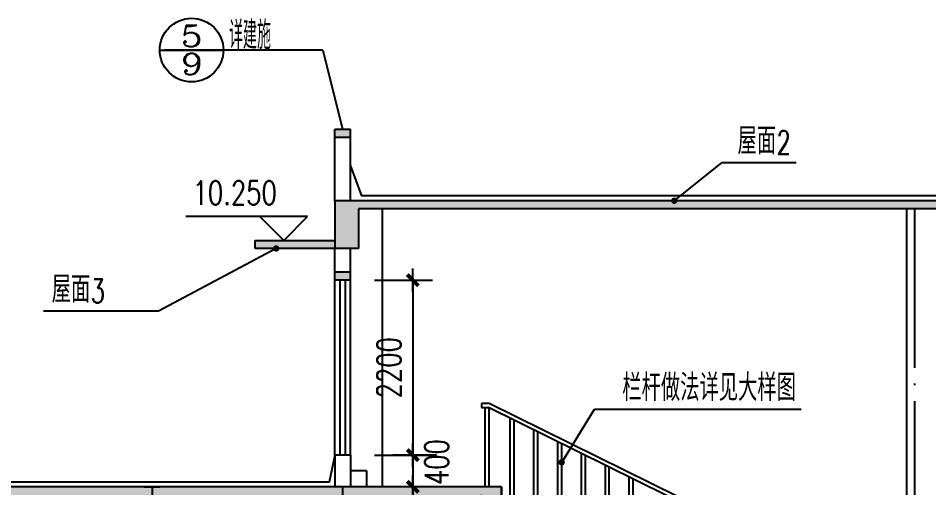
# Model space of a CAD drawing. Extents: x -105837 to 547563, y 466041 to 508041.
# Drawn here: x 287500 to 298967, y 492443 to 498351 of the extents above; entities that cross this region are included whole.
import ezdxf
from ezdxf.enums import TextEntityAlignment as Align

# ---------------------------------------------------------------- set-up
doc = ezdxf.new("R2010")
doc.units = 0
doc.header["$LTSCALE"] = 1000
doc.header["$MEASUREMENT"] = 0
doc.linetypes.add('DOTE', pattern=[2.42, 2, -0.2, 0.02, -0.2])
doc.layers.get('0').update_dxf_attribs({"linetype": 'CONTINUOUS'})
doc.layers.get('DEFPOINTS').update_dxf_attribs({"linetype": 'CONTINUOUS'})
for name, color, linetype in [('DIM_LEAD', 3, 'CONTINUOUS'), ('DOTE', 1, 'DOTE'), ('PUB_DIM', 3, 'CONTINUOUS'), ('PUB_TEXT', 7, 'CONTINUOUS'), ('S详图索引', 7, 'CONTINUOUS'), ('t-填充', 8, 'CONTINUOUS'), ('WALL', 255, 'CONTINUOUS'), ('WINDOW', 4, 'CONTINUOUS'), ('WINDOW_TEXT', 7, 'CONTINUOUS')]:
    doc.layers.add(name, color=color, linetype=linetype)
doc.styles.add('_TCH_DIM', font='SIMPLEX', dxfattribs={"bigfont": 'GBCBIG'})
doc.styles.add('COMP', font='COMPLEX', dxfattribs={"bigfont": 'hztxt'})
doc.styles.add('DIM_FONT', font='SIMPLEX.shx', dxfattribs={"width": 0.75})
doc.styles.add('SIMPLEX', font='SIMPLEX.SHX')
doc.styles.add('国标仿宋', font='SIMPLEX.shx', dxfattribs={"width": 0.75, "bigfont": 'gbhzfs.shx'})
doc.dimstyles.new('DIMN', dxfattribs={"dimtxt": 300, "dimasz": 1, "dimexe": 250, "dimexo": 300, "dimgap": 150, "dimtad": 1, "dimdec": 0, "dimzin": 0, "dimdsep": 46, "dimtxsty": 'DIM_FONT', "dimblk": '_DIMX', "dimcen": 0.09, "dimclrt": 7, "dimadec": 0, "dimazin": 0, "dimtfac": 1, "dimtdec": 0, "dimtix": 1, "dimtmove": 2, "dimatfit": 3, "dimldrblk": '_DIMX', "dimfxl": 1, "dimtolj": 1, "dimtzin": 0, "dimarcsym": 0})

# ---------------------------------------------------------------- blocks, each defined once
blk = doc.blocks.new('_INDEX')
blk.add_line((-0.5, 0), (0.5, 0))
blk.add_circle((0, 0), 0.5)
at = {"style": 'COMP'}
for tag, width, p, p2 in [('1', 2.333333, (-0.17, 0.05), (0.17, 0.05)), ('-', 1.166667, (-0.17, -0.39), (0.17, -0.39))]:
    blk.add_attdef(tag, text='', height=0.34, dxfattribs=dict(at, width=width)).set_placement(p, p2, align=Align.FIT)
blk = doc.blocks.new('_WBLK')
for p, q in [((-0.5, 0.5), (0.5, 0.5)), ((0.5, 0.1667), (-0.5, 0.1667)), ((0.5, -0.1667), (-0.5, -0.1667)), ((-0.5, -0.5), (0.5, -0.5))]:
    blk.add_line(p, q)
at = {"layer": 'WINDOW_TEXT', "style": 'SIMPLEX', "flags": 9}
blk.add_attdef('A', text='', height=1, dxfattribs=at).set_placement((0, 1.5), align=Align.MIDDLE)
blk = doc.blocks.new('_DIMX')
blk.add_line((-150, 0), (150, 0))
at = {"const_width": 50}
blk.add_lwpolyline([(-70, -70), (70, 70)], dxfattribs=at)
blk = doc.blocks.new('*D244')
at = {"layer": 'DEFPOINTS', "color": 0, "transparency": 16777216}
for p in [(291685, 495054), (291685, 492854), (292469, 492854)]:
    blk.add_point(p, dxfattribs=at)
at = {"layer": 'PUB_DIM', "color": 0, "lineweight": -2, "transparency": 16777216}
for p, q in [((291985, 495054), (292719, 495054)), ((292469, 495053), (292469, 492855)), ((291985, 492854), (292719, 492854))]:
    blk.add_line(p, q, dxfattribs=at)
for p, rotation in [((292469, 495054), 90), ((292469, 492854), 270)]:
    blk.add_blockref('_DIMX', p, dxfattribs=dict(at, rotation=rotation))
at = {"layer": 'PUB_DIM', "color": 7, "transparency": 16777216, "insert": (292169, 493954), "char_height": 300, "attachment_point": 5, "rotation": 90, "style": 'DIM_FONT'}
blk.add_mtext('\\A1;2200', dxfattribs=at)
blk = doc.blocks.new('*D245')
at = {"layer": 'DEFPOINTS', "color": 0, "transparency": 16777216}
for p in [(293069, 492854), (292469, 492454), (293069, 492454)]:
    blk.add_point(p, dxfattribs=at)
at = {"layer": 'PUB_DIM', "color": 0, "lineweight": -2, "transparency": 16777216}
for p, q in [((292769, 492854), (292219, 492854)), ((292469, 492853), (292469, 492455)), ((292769, 492454), (292219, 492454))]:
    blk.add_line(p, q, dxfattribs=at)
for p, rotation in [((292469, 492854), 90), ((292469, 492454), 270)]:
    blk.add_blockref('_DIMX', p, dxfattribs=dict(at, rotation=rotation))
at = {"layer": 'PUB_DIM', "color": 7, "transparency": 16777216, "insert": (292769, 492766), "char_height": 300, "attachment_point": 5, "rotation": 90, "style": 'DIM_FONT'}
blk.add_mtext('\\A1;400', dxfattribs=at)
blk = doc.blocks.new('*D247')
at = {"layer": 'DEFPOINTS', "color": 0, "transparency": 16777216}
for p in [(293069, 492454), (292469, 490654), (293069, 490654)]:
    blk.add_point(p, dxfattribs=at)
at = {"layer": 'PUB_DIM', "color": 0, "lineweight": -2, "transparency": 16777216}
for p, q in [((292769, 492454), (292219, 492454)), ((292469, 492453), (292469, 490655)), ((292769, 490654), (292219, 490654))]:
    blk.add_line(p, q, dxfattribs=at)
for p, rotation in [((292469, 492454), 90), ((292469, 490654), 270)]:
    blk.add_blockref('_DIMX', p, dxfattribs=dict(at, rotation=rotation))
at = {"layer": 'PUB_DIM', "color": 7, "transparency": 16777216, "insert": (292169, 491554), "char_height": 300, "attachment_point": 5, "rotation": 90, "style": 'DIM_FONT'}
blk.add_mtext('\\A1;1800', dxfattribs=at)

msp = doc.modelspace()

# ---------------------------------------------------------------- hatches: boundary and pattern name
at = {"layer": 't-填充'}
for points in [[(291485.16555, 496954.42051), (291685.16555, 496954.42051), (291685.16555, 496854.42051), (291485.16555, 496854.42051)], [(299185.16555, 495954.42051), (291785.16555, 495954.42051), (291785.16555, 495454.42051), (291485.16555, 495454.42051), (291485.16555, 496054.42051), (293285.16555, 496054.42051), (299485.16555, 496054.42051), (299485.16555, 495454.42051), (299185.16555, 495454.42051)], [(290485.16555, 495554.42051), (291485.16555, 495554.42051), (291485.16555, 495454.42051), (290485.16555, 495454.42051)], [(291485.16555, 495154.42051), (291685.16555, 495154.42051), (291685.16555, 495054.42051), (291485.16555, 495054.42051)], [(283785.16555, 492454.42051), (289185.16555, 492454.42051), (289185.16555, 491804.42051), (289085.16555, 491804.42051), (288985.16555, 491804.42051), (288985.16555, 492354.42051), (283885.16555, 492354.42051), (283885.16555, 491804.42051), (283785.16555, 491804.42051)], [(289185.16555, 492454.42051), (291585.16555, 492454.42051), (291585.16555, 491804.42051), (291485.16555, 491804.42051), (291485.16555, 492354.42051), (289285.16555, 492354.42051), (289285.16555, 491804.42051), (289185.16555, 491804.42051)], [(291585.16555, 492454.42051), (291585.16555, 491804.42051), (291785.16555, 491804.42051), (291785.16555, 492354.42051), (293335.16555, 492354.42051), (293335.16555, 492104.42051), (293585.16555, 492104.42051), (293585.16555, 492454.42051)]]:
    msp.add_hatch(color=256, dxfattribs=at).paths.add_polyline_path(points)

# ---------------------------------------------------------------- linework, layer by layer
at = {"color": 23}
for p, q in [((292085.16555, 495954.42051), (292085.16555, 492454.42051)), ((298685.16555, 495954.42051), (298685.16555, 490654.42051)), ((293331.98552, 493504.42051), (293331.98552, 493454.42051)), ((293431.98552, 493504.42051), (293331.98552, 493504.42051)), ((293331.98552, 493454.42051), (293420.3298, 493454.42051)), ((293381.98552, 492454.42051), (293381.98552, 493454.42051)), ((297001.41275, 491688.87277), (293420.3298, 493454.42051)), ((297082.94843, 491704.42051), (293431.98552, 493504.42051)), ((293431.98552, 492454.42051), (293431.98552, 493448.674)), ((293431.98552, 492454.42051), (293431.98552, 493448.674)), ((293431.98552, 492454.42051), (293431.98552, 493448.674)), ((293693.61757, 492304.42051), (293693.61757, 493319.684)), ((293743.61757, 492304.42051), (293743.61757, 493295.03297)), ((293993.61757, 492154.42051), (293993.61757, 493171.77782)), ((294043.61757, 492154.42051), (294043.61757, 493147.12679)), ((294293.61757, 492004.42051), (294293.61757, 493023.87163)), ((294343.61757, 492004.42051), (294343.61757, 492999.2206)), ((294593.61757, 491854.42051), (294593.61757, 492875.96545)), ((294643.61757, 491854.42051), (294643.61757, 492851.31441)), ((294893.61757, 491704.42051), (294893.61757, 492728.05926)), ((294943.61757, 491704.42051), (294943.61757, 492703.40823)), ((295193.61757, 491554.42051), (295193.61757, 492580.15307)), ((295243.61757, 491554.42051), (295243.61757, 492555.50204))]:
    msp.add_line(p, q, dxfattribs=at)
for points in [[(299285.16555, 496504.42051), (299177.85171, 496116.57208), (291826.35565, 496116.57208), (291685.16555, 496504.42051)], [(291485.16555, 492854.42051), (291414.34905, 492512.06089), (281502.09373, 492512.06089), (281385.16555, 492999.89299)]]:
    msp.add_lwpolyline(points)
msp.add_lwpolyline([(296885.16555, 490654.42051), (296885.16555, 490804.42051), (296585.16555, 490804.42051), (296585.16555, 490954.42051), (296285.16555, 490954.42051), (296285.16555, 491104.42051), (295985.16555, 491104.42051), (295985.16555, 491254.42051), (295685.16555, 491254.42051), (295685.16555, 491404.42051), (295385.16555, 491404.42051), (295385.16555, 491554.42051), (295085.16555, 491554.42051), (295085.16555, 491704.42051), (294785.16555, 491704.42051), (294785.16555, 491854.42051), (294485.16555, 491854.42051), (294485.16555, 492004.42051), (294185.16555, 492004.42051), (294185.16555, 492154.42051), (293885.16555, 492154.42051), (293885.16555, 492304.42051), (293585.16555, 492304.42051), (293585.16555, 492454.42051)], dxfattribs=at)
at = {"layer": 'DIM_LEAD'}
for p, q in [((295762.08016, 496054.42051), (296363.64594, 496533.87209)), ((296363.64594, 496533.87209), (297294.71684, 496533.87209)), ((290748.81178, 495454.42051), (289266.38038, 494666.66907)), ((289266.38038, 494666.66907), (287816.71029, 494666.66907)), ((294343.61757, 492763.07747), (294756.08689, 493430.33327)), ((294756.08689, 493430.33327), (297359.9564, 493430.33327))]:
    msp.add_line(p, q, dxfattribs=at)
at = {"layer": 'DIM_LEAD', "const_width": 40}
for points in [[(295746.43997, 496041.95518, 1), (295777.72035, 496066.88584, 1)], [(290766.47306, 495463.80557, 1), (290731.1505, 495445.03546, 1)], [(294333.10143, 492746.06539, 1), (294354.13372, 492780.08954, 1)]]:
    msp.add_lwpolyline(points, format="xyb", close=True, dxfattribs=at)
at = {"layer": 'DOTE'}
for p, q in [((298785.16555, 495954.42051), (298785.16555, 484113.70054)), ((289185.16555, 492454.42051), (289185.16555, 484113.70054)), ((291585.16555, 492454.42051), (291585.16555, 484113.70054))]:
    msp.add_line(p, q, dxfattribs=at)
at = {"layer": 'PUB_DIM'}
for p, q in [((291335.97458, 497950.5159), (289341.66709, 497950.5159)), ((291335.97458, 497950.5159), (291585.16555, 496954.42051)), ((290843.34708, 495854.42051), (289609.06137, 495854.42051)), ((290543.34708, 495854.42051), (290843.34708, 495554.42051)), ((291143.34708, 495854.42051), (290543.34708, 495854.42051)), ((290843.34708, 495554.42051), (291143.34708, 495854.42051))]:
    msp.add_line(p, q, dxfattribs=at)
at = {"layer": 'WALL', "linetype": 'Continuous'}
for p, q in [((291485.16555, 496954.42051), (291685.16555, 496954.42051)), ((291485.16555, 496054.42051), (291485.16555, 496954.42051)), ((291485.16555, 496854.42051), (291685.16555, 496854.42051)), ((291685.16555, 496054.42051), (291685.16555, 496954.42051)), ((299485.16555, 496054.42051), (291485.16555, 496054.42051)), ((293285.16555, 496054.42051), (291485.16555, 496054.42051)), ((291485.16555, 496054.42051), (291485.16555, 495454.42051)), ((299185.16555, 495954.42051), (291785.16555, 495954.42051)), ((291785.16555, 495954.42051), (291785.16555, 495454.42051)), ((290485.16555, 495554.42051), (291485.16555, 495554.42051)), ((290485.16555, 495454.42051), (290485.16555, 495554.42051)), ((291485.16555, 495454.42051), (290485.16555, 495454.42051)), ((291785.16555, 495454.42051), (291485.16555, 495454.42051)), ((291485.16555, 495054.42051), (291485.16555, 495454.42051)), ((291685.16555, 495054.42051), (291685.16555, 495454.42051)), ((291685.16555, 495154.42051), (291485.16555, 495154.42051)), ((291685.16555, 495054.42051), (291485.16555, 495054.42051)), ((291685.16555, 492854.42051), (291485.16555, 492854.42051)), ((291485.16555, 492854.42051), (291485.16555, 492454.42051)), ((291685.16555, 492854.42051), (291685.16555, 492454.42051)), ((291885.16555, 492654.42051), (291685.16555, 492654.42051)), ((291885.16555, 492654.42051), (291885.16555, 492454.42051)), ((293585.16555, 492454.42051), (281185.16555, 492454.42051))]:
    msp.add_line(p, q, dxfattribs=at)
at = {"layer": 'WALL'}
msp.add_line((289085.16555, 492454.42051), (289285.16555, 492454.42051), dxfattribs=at)
at = {"layer": 'WALL', "linetype": 'Continuous'}
msp.add_lwpolyline([(293585.16555, 492454.42051), (293585.16555, 492104.42051), (293335.16555, 492104.42051), (293335.16555, 492354.42051)], dxfattribs=at)

# ---------------------------------------------------------------- block references
at = {"layer": 'S详图索引'}
ref = msp.add_blockref('_INDEX', (289683.37838, 497950.5159), dxfattribs=dict(at, xscale=800, yscale=800, zscale=800))
ref.add_attrib('1', '5', dxfattribs={"layer": '0', "height": 272, "style": 'COMP', "width": 1.5}).set_placement((289547.37838, 497990.5159), (289819.37838, 497990.5159), align=Align.FIT)
ref.add_attrib('-', '9', dxfattribs={"layer": '0', "height": 272, "style": 'COMP', "width": 1.5}).set_placement((289547.37838, 497638.5159), (289819.37838, 497638.5159), align=Align.FIT)
at = {"layer": 'WINDOW', "xscale": -2200.000000000058, "yscale": 200, "zscale": 2200.000000000058, "rotation": 270}
msp.add_blockref('_WBLK', (291585.16555, 493954.42051), dxfattribs=at)

# ---------------------------------------------------------------- texts
at = {"layer": 'PUB_DIM', "color": 7, "style": 'DIM_FONT', "width": 0.75}
msp.add_text('10.250', height=300, dxfattribs=at).set_placement((290226.20423, 496154.42051), align=Align.MIDDLE)
at = {"layer": 'PUB_TEXT', "style": '_TCH_DIM'}
for s, p in [('屋面', (296558.22747, 496638.87209)), ('屋面', (287921.71029, 494771.66907)), ('栏杆做法详见大样图', (295106.55214, 493535.33327))]:
    msp.add_text(s, height=337.588652, dxfattribs=at).set_placement(p)
at = {"layer": 'PUB_TEXT', "style": '_TCH_DIM', "width": 0.705882}
for s, p in [('2', (297049.71684, 496638.87209)), ('3', (288413.19965, 494771.66907))]:
    msp.add_text(s, height=297.5, dxfattribs=at).set_placement(p)
at = {"layer": 'S详图索引', "style": '国标仿宋', "width": 0.7}
msp.add_text('详建施', height=350, dxfattribs=at).set_placement((290154.12664, 497963.49258))

# ---------------------------------------------------------------- dimensions: what is measured, and where the dimension line sits
at = {"layer": 'PUB_DIM'}
for p1, p2, distance, picture, middle in [((291685.16555, 495054.42051), (291685.16555, 492854.42051), 784.16132, '*D244', (292169.32688, 493954.42051)), ((293069.32688, 492454.42051), (293069.32688, 490654.42051), -600, '*D247', (292169.32688, 491554.42051))]:
    dim = msp.add_aligned_dim(p1=p1, p2=p2, distance=distance, dimstyle='DIMN', dxfattribs=at)
    dim.commit()
    dim.dimension.update_dxf_attribs({"geometry": picture, "text_midpoint": middle})
dim = msp.add_linear_dim(base=(292469.32688, 492454.42051), p1=(293069.32688, 492854.42051), p2=(293069.32688, 492454.42051), angle=270, dimstyle='DIMN', dxfattribs=at)
dim.commit()
dim.dimension.update_dxf_attribs({"geometry": '*D245', "text_midpoint": (292769.32688, 492765.68534), "dimtype": 129})

doc.saveas('drawing.dxf')
